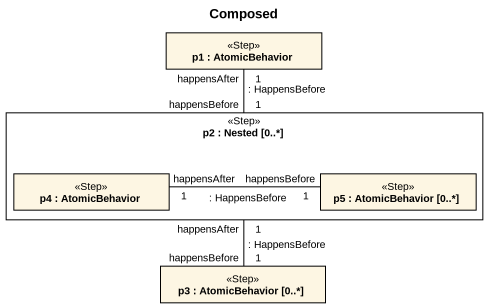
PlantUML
@startuml
title Composed
rectangle "p1 : AtomicBehavior" as p1 <<Step>>
rectangle "p2 : Nested [0..*]" as p2 <<Step>> {
  rectangle "p4 : AtomicBehavior" as p4 <<Step>>
  rectangle "p5 : AtomicBehavior [0..*]" as p5 <<Step>>
}
rectangle "p3 : AtomicBehavior [0..*]" as p3 <<Step>>
p1 "happensAfter\n1" -- "happensBefore\n1" p2 : : HappensBefore
p2 "happensAfter\n1" -- "happensBefore\n1" p3 : : HappensBefore
p4 "happensAfter\n1" -right- "happensBefore\n1" p5 : : HappensBefore
@enduml
